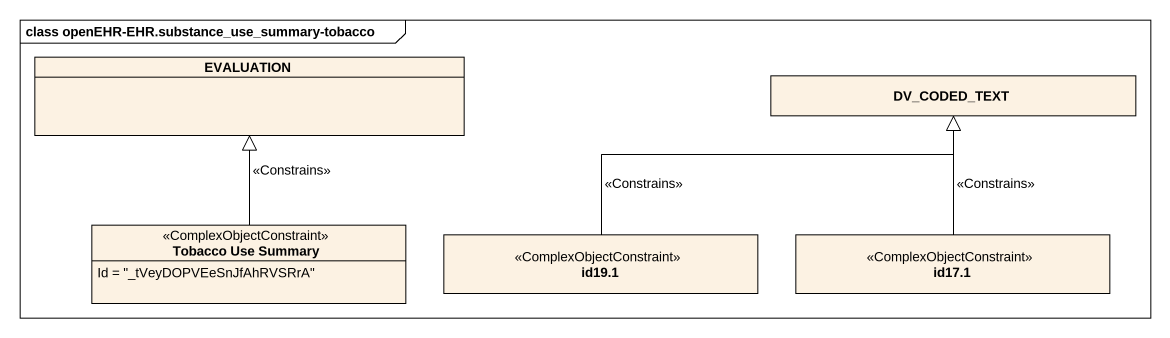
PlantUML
@startuml
mainframe class openEHR-EHR.substance_use_summary-tobacco
hide circle
hide empty members
class EVALUATION
class DV_CODED_TEXT
class "Tobacco Use Summary" as Tobacco_Use_Summary <<ComplexObjectConstraint>> {
  Id = "_tVeyDOPVEeSnJfAhRVSRrA"
}
class "id19.1" as id19_1 <<ComplexObjectConstraint>>
class "id17.1" as id17_1 <<ComplexObjectConstraint>>
Tobacco_Use_Summary -up-|> EVALUATION : <<Constrains>>
id19_1 -right-|> DV_CODED_TEXT : <<Constrains>>
id17_1 -up-|> DV_CODED_TEXT : <<Constrains>>
@enduml
